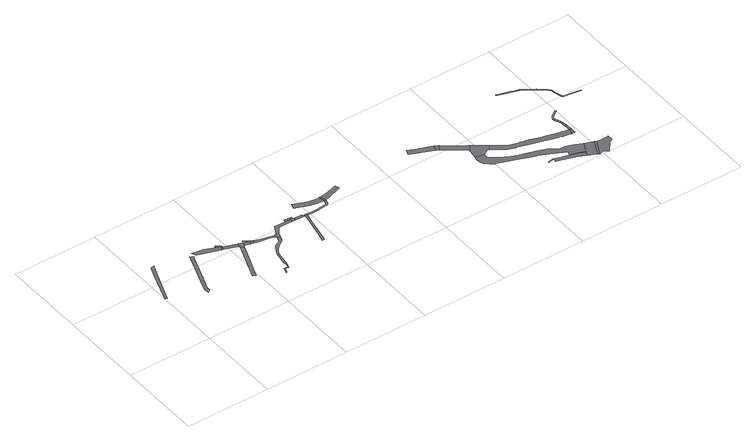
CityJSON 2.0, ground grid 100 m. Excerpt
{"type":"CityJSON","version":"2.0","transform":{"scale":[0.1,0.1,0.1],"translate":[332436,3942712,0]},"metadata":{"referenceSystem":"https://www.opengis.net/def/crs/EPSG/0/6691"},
"CityObjects":{
"road1":{"type":"Road","attributes":{"RoadStructureAttribute.sectionType":"1"},"geometry":[{"type":"MultiSurface","lod":"1","boundaries":[[[0,1,2,3,4,5,6,7,8,9,10]]]}]},
"road2":{"type":"Road","attributes":{"RoadStructureAttribute.sectionType":"1"},"geometry":[{"type":"MultiSurface","lod":"1","boundaries":[[[11,12,13,14,15,16,17,18,19,20,21,22,23,24,25,26,27,28,29,30]]]}]},
"road3":{"type":"Road","attributes":{"RoadStructureAttribute.sectionType":"1"},"geometry":[{"type":"MultiSurface","lod":"1","boundaries":[[[31,32,33,34,35,36,37,38,39]]]}]},
"road4":{"type":"Road","attributes":{"RoadStructureAttribute.sectionType":"1"},"geometry":[{"type":"MultiSurface","lod":"1","boundaries":[[[40,41,42,43,44,45,46,47]]]}]},
"road5":{"type":"Road","geometry":[{"type":"MultiSurface","lod":"1","boundaries":[[[48,49,50,39]]]}]},
"road6":{"type":"Road","geometry":[{"type":"MultiSurface","lod":"1","boundaries":[[[38,51,52,53,48,39]]]}]},
"road7":{"type":"Road","attributes":{"RoadStructureAttribute.sectionType":"1"},"geometry":[{"type":"MultiSurface","lod":"1","boundaries":[[[51,54,55,56,52]]]}]},
"road8":{"type":"Road","geometry":[{"type":"MultiSurface","lod":"1","boundaries":[[[57,58,59,55,54,40,47]]]}]},
"road9":{"type":"Road","attributes":{"RoadStructureAttribute.sectionType":"1"},"geometry":[{"type":"MultiSurface","lod":"1","boundaries":[[[57,60,61,58]]]}]},
"road10":{"type":"Road","geometry":[{"type":"MultiSurface","lod":"1","boundaries":[[[62,63,61,64]]]}]},
"road11":{"type":"Road","geometry":[{"type":"MultiSurface","lod":"1","boundaries":[[[65,66,64,61,60,67]]]}]},
"road12":{"type":"Road","attributes":{"RoadStructureAttribute.sectionType":"1"},"geometry":[{"type":"MultiSurface","lod":"1","boundaries":[[[68,69,70,71,72,73,74,75,76,77,78,79,80,81,82,83,84,85,86,87,88,89,90,91,92,93,94,95,96,97,98,99,100,101,102,103,104,105,106,107,108,109,110,111,112]]]}]},
"road13":{"type":"Road","attributes":{"RoadStructureAttribute.sectionType":"1"},"geometry":[{"type":"MultiSurface","lod":"1","boundaries":[[[113,114,115,116,117,118,119,65,67]]]}]},
"road14":{"type":"Road","geometry":[{"type":"MultiSurface","lod":"1","boundaries":[[[120,121,122,123,124,125,126,127,128,129,116,115,68,112]]]}]},
"road15":{"type":"Road","attributes":{"RoadStructureAttribute.sectionType":"1"},"geometry":[{"type":"MultiSurface","lod":"1","boundaries":[[[130,131,132,133,123,122,134,135,136,137]]]}]},
"road16":{"type":"Road","geometry":[{"type":"MultiSurface","lod":"1","boundaries":[[[138,139,137,140]]]}]},
"road17":{"type":"Road","geometry":[{"type":"MultiSurface","lod":"1","boundaries":[[[136,141,142,143,144,140,137]]]}]},
"road18":{"type":"Road","geometry":[{"type":"MultiSurface","lod":"1","boundaries":[[[145,146,147,148,149,150,151,152,153,154]]]}]},
"road19":{"type":"Road","attributes":{"RoadStructureAttribute.sectionType":"1"},"geometry":[{"type":"MultiSurface","lod":"1","boundaries":[[[155,156,157,142,141,158,159,154]]]}]},
"road20":{"type":"Road","geometry":[{"type":"MultiSurface","lod":"1","boundaries":[[[155,154,153,160]]]}]},
"road21":{"type":"Road","attributes":{"function":"2","RoadStructureAttribute.sectionType":"1"},"geometry":[{"type":"MultiSurface","lod":"1","boundaries":[[[161,162,163,164,165,166,167,168,169,170,171,172,173,174,175]]]}]},
"road22":{"type":"Road","attributes":{"RoadStructureAttribute.sectionType":"1"},"geometry":[{"type":"MultiSurface","lod":"1","boundaries":[[[153,176,177,178,179,180,181,182,183,184,185,186,187,188,189,190,191,165,192,193,194,195,196,197,198,199,200,201,202,160]]]}]},
"road23":{"type":"Road","geometry":[{"type":"MultiSurface","lod":"1","boundaries":[[[165,191,203,204,205,166]]]}]},
"road24":{"type":"Road","attributes":{"function":"2","RoadStructureAttribute.sectionType":"1"},"geometry":[{"type":"MultiSurface","lod":"1","boundaries":[[[203,206,207,208,209,210,204]]]}]},
"road25":{"type":"Road","attributes":{"function":"2","RoadStructureAttribute.sectionType":"1"},"geometry":[{"type":"MultiSurface","lod":"1","boundaries":[[[211,212,213,214,215,216,217]]]}]},
"road26":{"type":"Road","geometry":[{"type":"MultiSurface","lod":"1","boundaries":[[[218,217,216,219,220,221]]]}]},
"road27":{"type":"Road","attributes":{"function":"2","RoadStructureAttribute.sectionType":"1"},"geometry":[{"type":"MultiSurface","lod":"1","boundaries":[[[222,223,220,219,224,225,226,227,228]]]}]},
"road28":{"type":"Road","geometry":[{"type":"MultiSurface","lod":"1","boundaries":[[[229,230,231,232,233,234,235,228,227,236,237,238]]]}]},
"road29":{"type":"Road","attributes":{"function":"3","RoadStructureAttribute.sectionType":"1"},"geometry":[{"type":"MultiSurface","lod":"1","boundaries":[[[239,240,241,242,243,244,245,246,247,248,249,250,251,252,253,254,255,256,257,258,259,260,261,262,263,264,265,266,267,268,269,270,271,272,273,274,275,276,277,278,279,280,281,282,283,284,285,286,287,288,289,290,291,229,238]]]}]},
"road30":{"type":"Road","attributes":{"function":"2","RoadStructureAttribute.sectionType":"1"},"geometry":[{"type":"MultiSurface","lod":"1","boundaries":[[[292,293,294,295,296,297,298,299,300,301,302,303,304,305,306,307,308,309,310,311,312,313,314,315,316,317,318,319,320,233,232,321,322,323,324,325,326,327,328,329,330,331,332,333,334,335,336,337,338,339,340,341,342]]]}]},
"road31":{"type":"Road","attributes":{"RoadStructureAttribute.sectionType":"1"},"geometry":[{"type":"MultiSurface","lod":"1","boundaries":[[[343,344,345,346,347,348,349,350,351,352,353,354,355,356,357,358,359,360,361,362,363,364]]]}]},
"road32":{"type":"Road","attributes":{"function":"3","RoadStructureAttribute.sectionType":"1"},"geometry":[{"type":"MultiSurface","lod":"1","boundaries":[[[365,366,367,368,261,260,343,364]]]}]},
"road33":{"type":"Road","geometry":[{"type":"MultiSurface","lod":"1","boundaries":[[[369,367,366,370]]]}]},
"road34":{"type":"Road","geometry":[{"type":"MultiSurface","lod":"1","boundaries":[[[292,342,371,372,373]]]}]},
"road35":{"type":"Road","geometry":[{"type":"MultiSurface","lod":"1","boundaries":[[[374,375,376,377,378,379,380,381,382,383,369,370]]]}]},
"road36":{"type":"Road","attributes":{"RoadStructureAttribute.sectionType":"1"},"geometry":[{"type":"MultiSurface","lod":"1","boundaries":[[[384,385,386,387,388,389,390,391,392,393,394,395,396,397,398,399,400,401,402,403,404,405,406,292,373]]]}]},
"road37":{"type":"Road","attributes":{"RoadStructureAttribute.sectionType":"1"},"geometry":[{"type":"MultiSurface","lod":"1","boundaries":[[[407,408,409,410,411,412,413,414,415,416,417,418,419,420,421,422,423,424,425,426,427,428,429,430,431,432,433,434,435,436,437,438,439,440,441,442,443,444,445,446,447,448,449,450,451,452,453,454,455,456,457,458,459,460,461,462,463,464,465,466,467,468]]]}]}
},
"vertices":[
[134,1147,0],[96,1043,0],[17,825,0],[1,778,0],[29,768,0],[35,787,0],[47,818,0],[136,1056,0],[173,1150,0],[222,1271,0],[176,1261,0],
[600,1161,0],[600,1155,0],[598,1149,0],[441,725,0],[425,683,0],[422,670,0],[421,657,0],[421,643,0],[425,602,0],[463,628,0],[459,647,0],[459,655,0],[459,664,0],[460,673,0],[463,682,0],[470,703,0],[475,717,0],[628,1129,0],[641,1153,0],[600,1168,0],
[788,1183,0],[726,1193,0],[650,1206,0],[671,1157,0],[685,1151,0],[786,1114,0],[808,1109,0],[935,1067,0],[952,1117,0],
[1114,987,0],[1010,725,0],[962,602,0],[940,545,0],[978,531,0],[1002,593,0],[1047,710,0],[1151,972,0],
[961,1129,0],[915,1163,0],[906,1151,0],
[949,1062,0],[962,1101,0],[970,1121,0],
[1107,1009,0],[1120,1048,0],[1016,1083,0],
[1159,993,0],[1173,1030,0],[1167,1031,0],
[1233,970,0],[1244,1004,0],
[1186,1057,0],[1178,1044,0],[1252,1016,0],
[1276,992,0],[1278,1000,0],[1266,960,0],
[1506,898,0],[1494,849,0],[1484,834,0],[1476,827,0],[1468,822,0],[1442,811,0],[1424,802,0],[1418,798,0],[1414,793,0],[1409,786,0],[1384,742,0],[1364,706,0],[1358,694,0],[1353,683,0],[1348,667,0],[1341,637,0],[1325,525,0],[1328,516,0],[1333,499,0],[1318,450,0],[1276,455,0],[1252,390,0],[1261,386,0],[1283,444,0],[1325,439,0],[1343,496,0],[1344,512,0],[1345,522,0],[1361,634,0],[1367,661,0],[1372,676,0],[1376,686,0],[1381,695,0],[1404,732,0],[1411,739,0],[1434,762,0],[1451,776,0],[1453,777,0],[1468,788,0],[1499,808,0],[1507,815,0],[1514,823,0],[1522,832,0],[1530,843,0],[1543,887,0],
[1293,952,0],[1429,930,0],[1493,912,0],[1503,937,0],[1384,965,0],[1365,969,0],[1314,982,0],
[1552,915,0],[1555,926,0],[1559,931,0],[1534,949,0],[1532,947,0],[1526,944,0],[1522,941,0],[1518,940,0],[1514,939,0],[1508,938,0],
[1618,1050,0],[1589,1051,0],[1539,955,0],[1537,952,0],[1617,1013,0],[1748,1010,0],[1780,1009,0],[1785,1044,0],
[1727,1078,0],[1724,1051,0],[1792,1070,0],
[1825,1007,0],[1826,1034,0],[1813,1049,0],[1816,1068,0],
[1923,906,0],[1894,762,0],[1875,675,0],[1854,585,0],[1878,580,0],[1896,660,0],[1918,757,0],[1943,882,0],[1966,999,0],[1942,1001,0],
[1943,1021,0],[1921,1022,0],[1921,1034,0],[1835,1007,0],[1843,1006,0],
[1967,1019,0],
[1995,1136,0],[2085,1107,0],[2160,1089,0],[2185,1086,0],[2237,1079,0],[2229,1154,0],[2204,1152,0],[2170,1153,0],[2164,1154,0],[2142,1157,0],[2110,1164,0],[2086,1170,0],[2058,1181,0],[1936,1229,0],[1912,1168,0],
[1972,999,0],[2002,997,0],[2035,995,0],[2045,994,0],[2068,993,0],[2074,993,0],[2100,993,0],[2125,997,0],[2210,1008,0],[2225,1010,0],[2228,1011,0],[2233,1013,0],[2235,1015,0],[2240,1019,0],[2245,1026,0],[2256,1075,0],[2227,1035,0],[2226,1034,0],[2225,1033,0],[2223,1031,0],[2221,1030,0],[2219,1029,0],[2204,1027,0],[2122,1016,0],[2098,1013,0],[2069,1013,0],[1974,1019,0],
[2258,1081,0],[2249,1156,0],[2243,1155,0],
[2304,1090,0],[2485,1152,0],[2466,1206,0],[2349,1172,0],[2311,1163,0],
[3500,1189,0],[3392,1232,0],[3367,1173,0],[3444,1139,0],[3563,1089,0],[3633,1062,0],[3659,1125,0],
[3670,1120,0],[3668,1039,0],[3705,1096,0],[3709,1105,0],
[3947,922,0],[3882,968,0],[3681,1030,0],[3774,963,0],[3888,878,0],[3913,853,0],[3957,915,0],
[3999,709,0],[4022,726,0],[4060,745,0],[4085,747,0],[4122,799,0],[4059,843,0],[4037,858,0],[3907,780,0],[3899,744,0],[3896,734,0],
[3890,707,0],[3888,676,0],[3897,629,0],[3912,598,0],[3955,557,0],[4003,526,0],[4015,521,0],[4173,463,0],[4227,447,0],[4256,435,0],[4374,388,0],[4417,374,0],[4436,368,0],[4471,356,0],[4499,345,0],[4516,337,0],[4544,326,0],[4547,324,0],[4714,239,0],[4700,194,0],[4777,172,0],[4865,136,0],[4921,256,0],[4844,291,0],[4784,312,0],[4730,330,0],[4700,327,0],[4693,329,0],[4667,337,0],[4627,364,0],[4613,376,0],[4595,389,0],[4583,398,0],[4567,406,0],[4541,416,0],[4511,426,0],[4473,437,0],[4456,443,0],[4441,448,0],[4373,468,0],[4322,483,0],[4283,496,0],[4257,503,0],[4240,510,0],[4228,516,0],[4198,529,0],[4083,589,0],[4068,600,0],[4043,617,0],[4002,654,0],[3994,674,0],[3991,686,0],[3993,699,0],
[4936,516,0],[4904,524,0],[4885,529,0],[4843,539,0],[4824,541,0],[4813,543,0],[4805,544,0],[4791,547,0],[4771,552,0],[4766,554,0],[4745,560,0],[4699,574,0],[4656,587,0],[4644,590,0],[4547,617,0],[4510,630,0],[4479,639,0],[4471,641,0],[4444,647,0],[4409,654,0],[4406,654,0],[4368,662,0],[4339,668,0],[4317,672,0],[4299,678,0],[4278,689,0],[4257,702,0],[4230,720,0],[4187,752,0],[4158,692,0],[4210,656,0],[4229,643,0],[4244,635,0],[4265,624,0],[4283,618,0],[4303,614,0],[4323,608,0],[4348,603,0],[4447,575,0],[4598,532,0],[4714,499,0],[4756,487,0],[4769,484,0],[4778,481,0],[4804,475,0],[4822,470,0],[4834,467,0],[4857,462,0],[4882,457,0],[4904,452,0],[4914,450,0],
[4863,131,0],[4776,168,0],[4699,189,0],[4695,190,0],[4598,217,0],[4518,240,0],[4516,240,0],[4513,240,0],[4510,240,0],[4508,240,0],[4457,227,0],[4460,218,0],[4509,230,0],[4511,230,0],[4513,230,0],[4515,230,0],[4516,230,0],[4529,226,0],[4519,191,0],[4584,172,0],[4760,119,0],[4840,81,0],
[4876,64,0],[4937,34,0],[5025,214,0],[4926,253,0],
[5044,202,0],[4957,24,0],
[4918,450,0],[4951,448,0],[4957,512,0],
[4965,20,0],[5013,43,0],[5034,28,0],[5061,8,0],[5065,5,0],[5146,106,0],[5193,134,0],[5190,203,0],[5183,203,0],[5105,199,0],
[4954,598,0],[4953,627,0],[4950,642,0],[4939,673,0],[4913,740,0],[4916,766,0],[4929,782,0],[4957,803,0],[4968,812,0],[5003,838,0],[4988,850,0],[4960,831,0],[4957,829,0],[4937,811,0],[4917,797,0],[4901,778,0],[4891,750,0],[4891,736,0],[4900,712,0],[4923,663,0],[4929,644,0],[4931,634,0],[4933,624,0],
[4649,1398,0],[4662,1392,0],[4679,1385,0],[4713,1375,0],[4892,1321,0],[4898,1319,0],[4906,1316,0],[4913,1312,0],[4967,1273,0],[5055,1209,0],[5078,1190,0],[5101,1174,0],[5114,1165,0],[5130,1153,0],[5139,1145,0],[5145,1136,0],[5149,1130,0],[5152,1123,0],[5154,1114,0],[5160,1079,0],[5166,1054,0],[5175,1017,0],[5178,1004,0],[5181,995,0],[5186,987,0],[5189,982,0],[5194,979,0],[5202,978,0],[5250,973,0],[5350,960,0],[5402,953,0],[5403,961,0],[5266,978,0],[5205,986,0],[5198,987,0],[5194,990,0],[5190,996,0],[5187,1003,0],[5174,1052,0],[5169,1071,0],[5166,1086,0],[5162,1111,0],[5160,1125,0],[5156,1136,0],[5151,1146,0],[5134,1163,0],[5120,1175,0],[5110,1184,0],[5090,1200,0],[5042,1237,0],[4939,1311,0],[4921,1324,0],[4914,1328,0],[4905,1332,0],[4893,1336,0],[4879,1340,0],[4818,1359,0],[4799,1365,0],[4740,1383,0],[4699,1396,0],[4650,1412,0],[4645,1400,0]
]}
